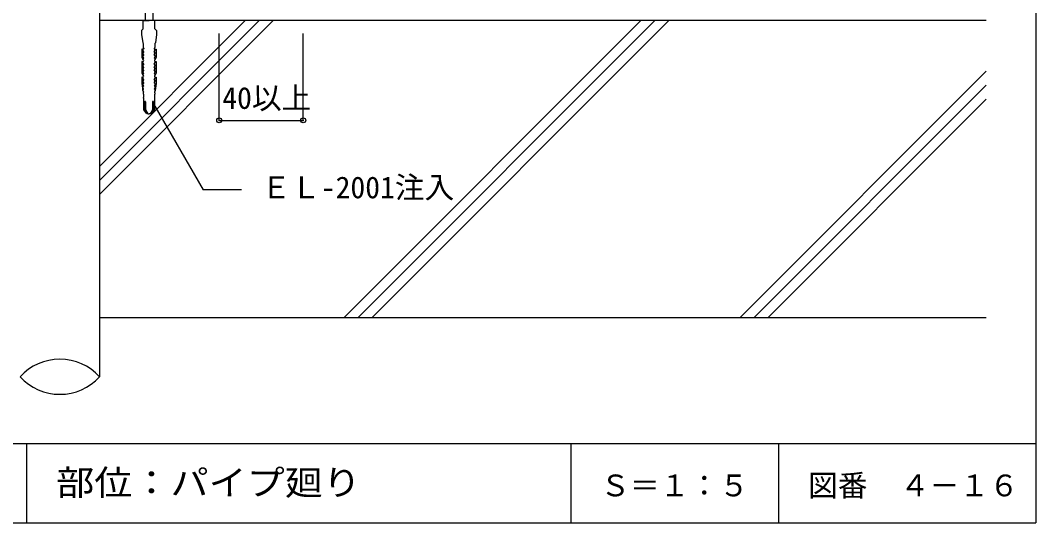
# Model space of a CAD drawing. Units: millimetres, scale not verified. Extents: x -402 to 398, y 36 to 626.
# Drawn here: x -115 to 398, y 36 to 290 of the extents above; entities that cross this region are included whole.
import ezdxf
from ezdxf.enums import TextEntityAlignment as Align

# ---------------------------------------------------------------- set-up
doc = ezdxf.new("R2010")
doc.units = ezdxf.units.MM
doc.header["$LTSCALE"] = 5
doc.header["$PDMODE"] = 32
doc.header["$PDSIZE"] = 2.5
for name, color, linetype in [('2-2_in line', 7, 'Continuous'), ('2-3', 3, 'Continuous'), ('2-7_ビス', 7, 'Continuous'), ('2-A_moji', 7, 'Continuous'), ('2-B_dim', 7, 'Continuous'), ('2-E_con他', 4, 'Continuous'), ('F-2', 7, 'Continuous'), ('F-5', 6, 'Continuous'), ('F-7', 1, 'Continuous'), ('F-A', 7, 'Continuous')]:
    doc.layers.add(name, color=color, linetype=linetype)
doc.styles.add('HG丸ｺﾞｼｯｸM-PRO', font='')
doc.styles.add('ＭＳ ゴシック', font='')
doc.styles.get('HG丸ｺﾞｼｯｸM-PRO').set_extended_font_data('HG丸ｺﾞｼｯｸM-PRO')
doc.styles.get('ＭＳ ゴシック').set_extended_font_data('MS Gothic')

msp = doc.modelspace()

# ---------------------------------------------------------------- linework, layer by layer
at = {"layer": '2-2_in line'}
for p, q in [((-74.745, 500.269), (-74.745, 139.769)), ((373.398, 289.769), (-74.745, 289.769))]:
    msp.add_line(p, q, dxfattribs=at)
msp.add_arc((-94.745, 91.863), 26.979, 42.15649, 137.84351, dxfattribs=at)
at = {"layer": '2-3'}
for p, q in [((373.398, 139.769), (-74.745, 139.769)), ((-74.745, 139.769), (-74.745, 109.97))]:
    msp.add_line(p, q, dxfattribs=at)
msp.add_arc((-94.745, 128.077), 26.979, 222.15649, 317.84351, dxfattribs=at)
at = {"layer": '2-7_ビス'}
for p, q in [((-51.696, 299.769), (-51.696, 289.769)), ((-47.696, 299.769), (-47.696, 289.769)), ((-52.865, 270.144), (-52.865, 270.144)), ((-52.865, 270.144), (-52.865, 270.144)), ((-46.527, 270.144), (-46.527, 270.144)), ((-46.527, 270.144), (-46.527, 270.144)), ((-52.865, 254.477), (-52.432, 253.653)), ((-46.527, 254.477), (-46.96, 253.653))]:
    msp.add_line(p, q, dxfattribs=at)
for points in [[(-52.696, 285.673), (-52.696, 289.769), (-49.696, 289.769)], [(-46.696, 285.673), (-46.696, 289.769), (-49.696, 289.769)], [(-52.696, 285.673), (-53.446, 284.849), (-53.446, 282.75), (-52.898, 278.632), (-52.656, 278.225), (-52.696, 278.225), (-52.696, 276.411), (-52.263, 275.586)], [(-46.696, 285.673), (-45.946, 284.849), (-45.946, 282.75), (-46.494, 278.632), (-46.736, 278.225), (-46.696, 278.225), (-46.696, 276.411), (-47.129, 275.586)], [(-52.393, 275.339), (-53.371, 275.339), (-53.371, 271.105), (-52.87, 270.144), (-52.865, 270.144)], [(-52.325, 274.02), (-52.832, 274.844), (-52.832, 275.339)], [(-52.325, 272.453), (-52.832, 273.277), (-52.832, 273.755), (-52.483, 273.772)], [(-52.382, 270.886), (-52.832, 271.711), (-52.832, 272.188), (-52.484, 272.205)], [(-47.068, 274.02), (-46.56, 274.844), (-46.56, 275.339)], [(-47.068, 272.453), (-46.56, 273.277), (-46.56, 273.755), (-46.909, 273.772)], [(-47.011, 270.886), (-46.56, 271.711), (-46.56, 272.188), (-46.908, 272.205)], [(-46.999, 275.339), (-46.021, 275.339), (-46.021, 271.105), (-46.523, 270.144), (-46.527, 270.144)], [(-52.832, 269.072), (-53.371, 269.072), (-53.371, 263.275), (-52.865, 262.311)], [(-52.865, 270.144), (-52.861, 270.622), (-52.544, 270.639)], [(-52.325, 267.753), (-52.832, 268.577), (-52.832, 269.072)], [(-52.325, 266.186), (-52.832, 267.011), (-52.832, 267.488), (-52.484, 267.505)], [(-47.068, 267.753), (-46.56, 268.577), (-46.56, 269.072)], [(-47.068, 266.186), (-46.56, 267.011), (-46.56, 267.488), (-46.908, 267.505)], [(-46.527, 270.144), (-46.531, 270.622), (-46.849, 270.639)], [(-46.56, 269.072), (-46.021, 269.072), (-46.021, 263.275), (-46.527, 262.311)], [(-52.865, 262.311), (-52.861, 262.788), (-52.541, 262.805)], [(-52.325, 264.62), (-52.832, 265.444), (-52.832, 265.922), (-52.484, 265.939)], [(-52.382, 263.053), (-52.832, 263.877), (-52.832, 264.355), (-52.484, 264.372)], [(-47.068, 264.62), (-46.56, 265.444), (-46.56, 265.922), (-46.908, 265.939)], [(-47.01, 263.053), (-46.56, 263.877), (-46.56, 264.355), (-46.908, 264.372)], [(-46.527, 262.311), (-46.531, 262.788), (-46.852, 262.805)], [(-52.832, 261.239), (-53.371, 261.239), (-53.371, 257.991), (-52.865, 254.477), (-52.865, 254.955), (-52.556, 254.972)], [(-52.389, 256.786), (-52.853, 257.611), (-52.849, 258.088), (-52.514, 258.105)], [(-52.357, 258.353), (-52.837, 259.177), (-52.832, 259.655), (-52.484, 259.672)], [(-52.325, 259.92), (-52.832, 260.744), (-52.832, 261.239)], [(-47.068, 259.92), (-46.56, 260.744), (-46.56, 261.239)], [(-47.035, 258.353), (-46.555, 259.177), (-46.56, 259.655), (-46.908, 259.672)], [(-47.003, 256.786), (-46.539, 257.611), (-46.543, 258.088), (-46.878, 258.105)], [(-46.56, 261.239), (-46.021, 261.239), (-46.021, 257.991), (-46.527, 254.477), (-46.528, 254.955), (-46.836, 254.972)], [(-52.411, 255.22), (-52.862, 256.044), (-52.86, 256.522), (-52.538, 256.539)], [(-52.562, 253.405), (-52.696, 253.405), (-52.696, 252.622), (-52.546, 252.622), (-52.546, 251.014), (-52.54, 251.014)], [(-46.981, 255.22), (-46.53, 256.044), (-46.532, 256.522), (-46.855, 256.539)], [(-46.831, 253.405), (-46.696, 253.405), (-46.696, 252.622), (-46.846, 252.622), (-46.846, 251.014), (-46.853, 251.014)], [(-52.489, 250.684), (-52.489, 244.734), (-52.049, 244.083), (-51.046, 242.769), (-50.897, 242.769), (-51.982, 244.734), (-51.982, 248.705)], [(-51.399, 248.705), (-51.399, 244.734), (-50.313, 242.769), (-49.696, 242.769)], [(-47.994, 248.705), (-47.994, 244.734), (-49.079, 242.769), (-49.696, 242.769)], [(-46.903, 250.684), (-46.903, 244.734), (-47.343, 244.083), (-48.346, 242.769), (-48.496, 242.769), (-47.41, 244.734), (-47.41, 248.705)]]:
    msp.add_lwpolyline(points, dxfattribs=at)
for centre, major_axis, start_param, end_param in [((-52.532, 273.995), (0, -0.229), 0.2312026, 1.6765256), ((-52.532, 272.429), (0, -0.229), 0.2312026, 1.6765256), ((-52.404, 275.511), (0, -0.172), 0.06848, 2.1628795), ((-46.989, 275.511), (0, -0.172), 4.1203058, 6.2147054), ((-46.86, 273.995), (0, -0.229), 4.6066597, 6.0519827), ((-46.86, 272.429), (0, -0.229), 4.6066597, 6.0519827), ((-52.886, 269.608), (0, -0.536), 0.0442118, 3.0973809), ((-52.589, 270.862), (0, -0.229), 0.2312026, 1.6765256), ((-52.532, 267.729), (0, -0.229), 0.2312026, 1.6765256), ((-46.86, 267.729), (0, -0.229), 4.6066597, 6.0519827), ((-46.803, 270.862), (0, -0.229), 4.6066597, 6.0519827), ((-46.506, 269.608), (0, -0.536), 3.1858044, 6.2389735), ((-52.886, 261.775), (0, -0.536), 0.0442118, 3.0973809), ((-52.589, 263.029), (0, -0.229), 0.2312026, 1.6765256), ((-52.532, 266.162), (0, -0.229), 0.2312026, 1.6765256), ((-52.532, 264.595), (0, -0.229), 0.2312026, 1.6765256), ((-46.86, 266.162), (0, -0.229), 4.6066597, 6.0519827), ((-46.86, 264.595), (0, -0.229), 4.6066597, 6.0519827), ((-46.803, 263.029), (0, -0.229), 4.6066597, 6.0519827), ((-46.506, 261.775), (0, -0.536), 3.1858044, 6.2389735), ((-52.596, 256.762), (0, -0.229), 0.2312026, 1.6765256), ((-52.564, 258.329), (0, -0.229), 0.2312026, 1.6765256), ((-52.532, 259.895), (0, -0.229), 0.2312026, 1.6765256), ((-46.86, 259.895), (0, -0.229), 4.6066597, 6.0519827), ((-46.828, 258.329), (0, -0.229), 4.6066597, 6.0519827), ((-46.796, 256.762), (0, -0.229), 4.6066597, 6.0519827), ((-52.619, 255.195), (0, -0.229), 0.2312026, 1.6765256), ((-52.575, 253.579), (0, -0.174), 0.0818475, 2.1771705), ((-46.774, 255.195), (0, -0.229), 4.6066597, 6.0519827), ((-46.818, 253.579), (0, -0.174), 4.1060148, 6.2013378), ((-53.216, 250.72), (0, -0.8), 1.5261677, 1.947508), ((-51.69, 248.695), (0, -0.321), 1.5390306, 4.6806232), ((-47.702, 248.695), (0, -0.321), 1.6025621, 4.7441547), ((-46.176, 250.72), (0, -0.8), 4.3356773, 4.7570176)]:
    msp.add_ellipse(centre, major_axis=major_axis, ratio=0.909574, start_param=start_param, end_param=end_param, dxfattribs=at)
at = {"layer": '2-A_moji'}
for p in [(-47.453, 247.737), (-2.886, 204.281)]:
    msp.add_line(p, (-22.363, 204.281), dxfattribs=at)
at = {"layer": '2-B_dim'}
for p, q in [((-14.245, 239.431), (-14.245, 283.365)), ((28.255, 239.431), (28.255, 283.365)), ((-14.245, 239.431), (28.255, 239.431))]:
    msp.add_line(p, q, dxfattribs=at)
at = {"layer": '2-B_dim', "color": 1}
for p in [(-14.245, 239.431), (28.255, 239.431)]:
    msp.add_point(p, dxfattribs=at)
at = {"layer": '2-E_con他'}
for p, q in [((-74.745, 216.191), (-1.167, 289.769)), ((-74.745, 202.049), (12.975, 289.769)), ((-74.745, 209.12), (5.904, 289.769)), ((48.833, 139.769), (198.833, 289.769)), ((55.904, 139.769), (205.904, 289.769)), ((62.975, 139.769), (212.975, 289.769)), ((248.833, 139.769), (373.398, 264.334)), ((255.904, 139.769), (373.398, 257.263)), ((262.975, 139.769), (373.398, 250.192))]:
    msp.add_line(p, q, dxfattribs=at)
at = {"layer": 'F-2'}
for p, q in [((-111.602, 76.283), (-111.602, 36.283)), ((163.398, 76.283), (163.398, 36.283)), ((268.398, 76.283), (268.398, 36.283))]:
    msp.add_line(p, q, dxfattribs=at)
at = {"layer": 'F-5'}
msp.add_line((-401.602, 76.283), (398.398, 76.283), dxfattribs=at)
at = {"layer": 'F-7'}
for p in [(398.398, 626.283), (-401.602, 36.283)]:
    msp.add_line(p, (398.398, 36.283), dxfattribs=at)

# ---------------------------------------------------------------- texts
at = {"layer": '2-A_moji', "style": 'ＭＳ ゴシック'}
msp.add_text('ＥＬ-2001注入', height=11, dxfattribs=at).set_placement((7.114, 196.781), align=Align.BOTTOM_LEFT)
at = {"layer": '2-B_dim', "style": 'ＭＳ ゴシック'}
msp.add_text('40以上', height=11, dxfattribs=at).set_placement((-12.675, 241.931), align=Align.BOTTOM_LEFT)
at = {"layer": 'F-A', "style": 'HG丸ｺﾞｼｯｸM-PRO', "width": 1.1}
msp.add_text('部位：パイプ廻り', height=12.83, dxfattribs=at).set_placement((-96.602, 46.283), align=Align.BOTTOM_LEFT)
at = {"layer": 'F-A', "style": 'HG丸ｺﾞｼｯｸM-PRO'}
for s, p in [('図番', (283.398, 46.283)), ('Ｓ＝１：５', (178.398, 46.283)), ('４－１６', (329.815, 46.283))]:
    msp.add_text(s, height=11, dxfattribs=at).set_placement(p, align=Align.BOTTOM_LEFT)

doc.saveas('drawing.dxf')
